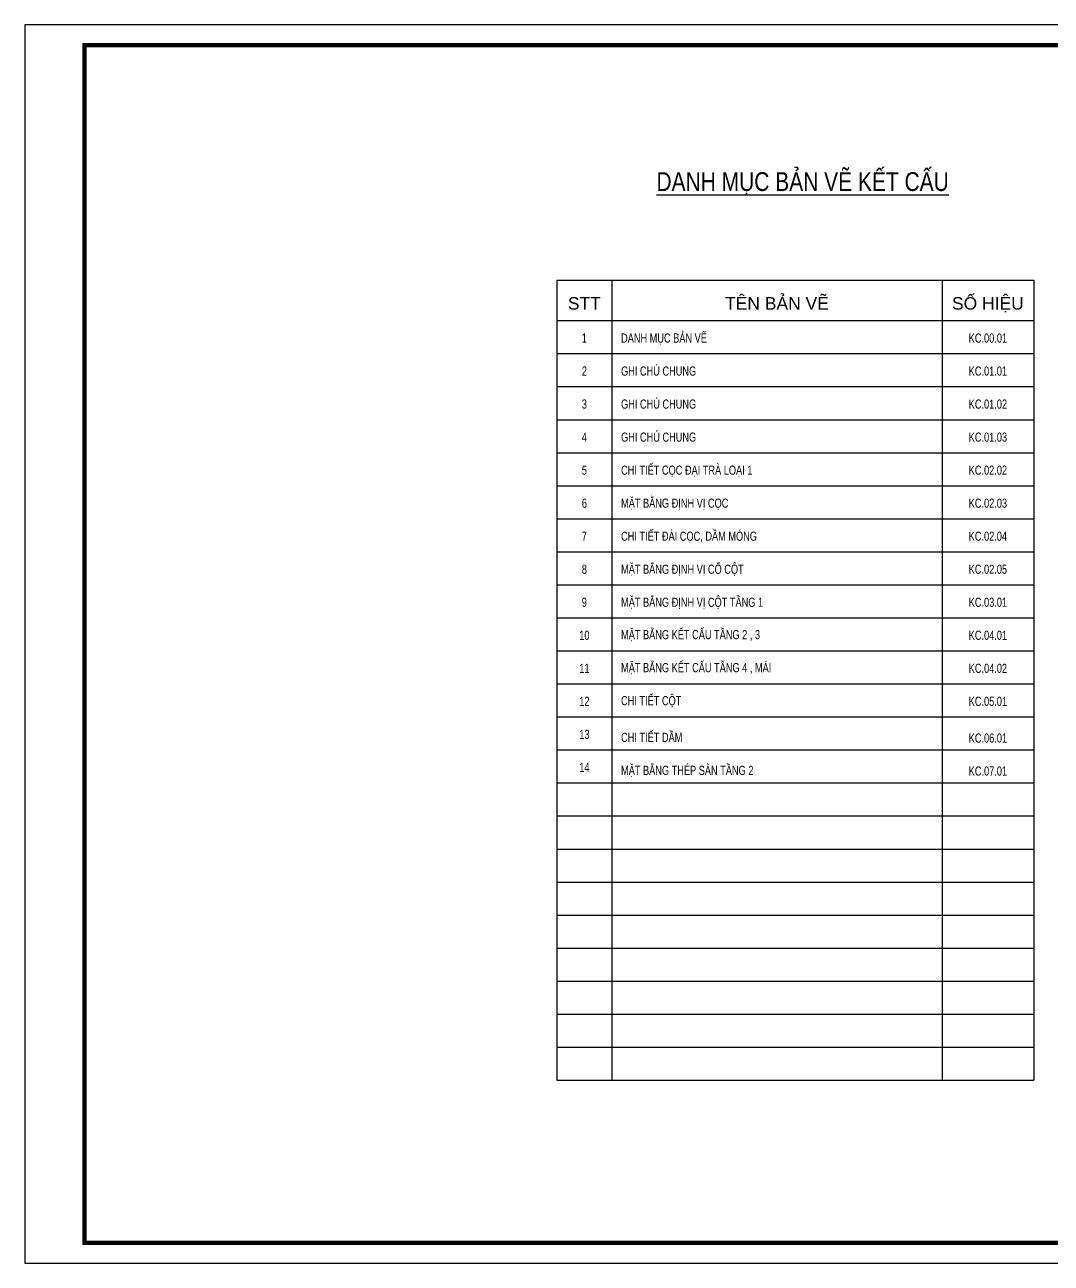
# Model space of a CAD drawing. Header units: millimetres. Extents: x -61033 to -19033, y 94931 to 124631.
# Drawn here: x -61033 to -36408, y 94931 to 124631 of the extents above; entities that cross this region are included whole.
import ezdxf
from ezdxf.enums import TextEntityAlignment as Align

# ---------------------------------------------------------------- set-up
doc = ezdxf.new("R2010")
doc.units = ezdxf.units.MM
doc.header["$MEASUREMENT"] = 0
for name, color, linetype in [('06.TEXT', 2, 'Continuous'), ('KCS_BORDER', 3, 'Continuous'), ('KCS_CHI', 1, 'Continuous'), ('KCS_TEXT', 2, 'Continuous')]:
    doc.layers.add(name, color=color, linetype=linetype)
doc.layers.add('CNC030__', color=41, linetype='Continuous', lineweight=25)
doc.layers.add('Xref khung ten  A3 TKCS$0$A-KY HIEU', color=34, linetype='Continuous', lineweight=20)
doc.styles.add('KCS_BIGTEXT', font='arial.ttf', dxfattribs={"width": 0.75})
doc.styles.add('SMTEXT', font='3t-unicode.shx', dxfattribs={"width": 0.75})
doc.styles.get("Standard").update_dxf_attribs({"font": 'arial.ttf'})

# ---------------------------------------------------------------- blocks, each defined once
blk = doc.blocks.new('Xref khung ten  A3 TKCS')
at = {"layer": 'Defpoints', "color": 125}
blk.add_lwpolyline([(-57730.37, -13938.76), (-57310.37, -13938.76), (-57310.37, -13641.76), (-57730.37, -13641.76)], close=True, dxfattribs=at)
at = {"layer": 'Xref khung ten  A3 TKCS$0$A-KY HIEU', "color": 0, "const_width": 1.02}
blk.add_lwpolyline([(-57716.02, -13933.85), (-57716.02, -13646.66), (-57315.38, -13646.66), (-57315.38, -13933.85)], close=True, dxfattribs=at)

msp = doc.modelspace()

# ---------------------------------------------------------------- linework, layer by layer
at = {"layer": 'KCS_BORDER'}
for p, q in [((-48268, 118504), (-36828, 118504)), ((-48268, 118504), (-48268, 99320)), ((-36828, 118504), (-36828, 99320)), ((-48268, 117536), (-36828, 117536)), ((-48268, 99320), (-36828, 99320))]:
    msp.add_line(p, q, dxfattribs=at)
at = {"layer": 'KCS_CHI'}
for p, q in [((-46948, 118504), (-46948, 99320)), ((-39028, 118504), (-39028, 99320)), ((-48268, 116744), (-36828, 116744)), ((-48268, 115952), (-36828, 115952)), ((-48268, 115160), (-36828, 115160)), ((-48268, 114368), (-36828, 114368)), ((-48268, 113576), (-36828, 113576)), ((-48268, 112784), (-36828, 112784)), ((-48268, 111992), (-36828, 111992)), ((-48268, 111200), (-36828, 111200)), ((-48268, 110408), (-36828, 110408)), ((-48268, 109616), (-36828, 109616)), ((-48268, 108824), (-36828, 108824)), ((-48268, 108032), (-36828, 108032)), ((-48268, 107240), (-36828, 107240)), ((-48268, 106448), (-36828, 106448)), ((-48268, 105656), (-36828, 105656)), ((-48268, 104864), (-36828, 104864)), ((-48268, 104072), (-36828, 104072)), ((-48268, 103280), (-36828, 103280)), ((-48268, 102488), (-36828, 102488)), ((-48268, 101696), (-36828, 101696)), ((-48268, 100904), (-36828, 100904)), ((-48268, 100112), (-36828, 100112))]:
    msp.add_line(p, q, dxfattribs=at)

# ---------------------------------------------------------------- block references
at = {"layer": 'CNC030__', "xscale": 100, "yscale": 100, "zscale": 100}
msp.add_blockref('Xref khung ten  A3 TKCS', (5712004, 1488806), dxfattribs=at)

# ---------------------------------------------------------------- texts
at = {"layer": '06.TEXT', "style": 'SMTEXT', "width": 0.75}
for s, p in [('1', (-47608, 117008)), ('KC.00.01', (-37928, 117008)), ('2', (-47608, 116216)), ('KC.01.01', (-37928, 116216)), ('3', (-47608, 115424)), ('KC.01.02', (-37928, 115424)), ('4', (-47608, 114632)), ('KC.01.03', (-37928, 114632)), ('5', (-47608, 113840)), ('KC.02.02', (-37928, 113840)), ('6', (-47608, 113048)), ('KC.02.03', (-37928, 113048)), ('7', (-47608, 112256)), ('KC.02.04', (-37928, 112256)), ('8', (-47608, 111464)), ('KC.02.05', (-37928, 111464)), ('9', (-47608, 110672)), ('KC.03.01', (-37928, 110672)), ('10', (-47608, 109880)), ('KC.04.01', (-37928, 109880)), ('11', (-47608, 109088)), ('KC.04.02', (-37928, 109088)), ('12', (-47608, 108296)), ('KC.05.01', (-37928, 108296)), ('13', (-47608, 107504)), ('KC.06.01', (-37928, 107416)), ('14', (-47608, 106712)), ('KC.07.01', (-37928, 106624))]:
    msp.add_text(s, height=220, dxfattribs=at).set_placement(p, align=Align.CENTER)
for s, p in [('DANH MỤC BẢN VẼ', (-46728, 117008)), ('GHI CHÚ CHUNG ', (-46728, 116216)), ('GHI CHÚ CHUNG ', (-46728, 115424)), ('GHI CHÚ CHUNG ', (-46728, 114632)), ('CHI TIẾT CỌC ĐẠI TRÀ LOẠI 1', (-46728, 113840)), ('MẶT BẰNG ĐỊNH VỊ CỌC', (-46728, 113048)), ('CHI TIẾT ĐÀI CỌC, DẦM MÓNG', (-46728, 112256)), ('MẶT BẰNG ĐỊNH VỊ CỔ CỘT', (-46728, 111464)), ('MẶT BẰNG ĐỊNH VỊ CỘT TẦNG 1', (-46728, 110672)), ('MẶT BẰNG KẾT CẤU TẦNG 2 , 3', (-46728, 109896)), ('MẶT BẰNG KẾT CẤU TẦNG 4 , MÁI', (-46728, 109104)), ('CHI TIẾT CỘT', (-46728, 108312)), ('CHI TIẾT DẦM', (-46728, 107432)), ('MẶT BẰNG THÉP SÀN TẦNG 2', (-46728, 106640))]:
    msp.add_text(s, height=220, dxfattribs=at).set_placement(p)
at = {"layer": 'KCS_TEXT', "color": 4, "style": 'KCS_BIGTEXT', "width": 0.8}
msp.add_text('%%UDANH MỤC BẢN VẼ KẾT CẤU', height=450, dxfattribs=at).set_placement((-45879, 120645))
at = {"layer": 'KCS_TEXT', "color": 4}
for s, p in [('STT', (-47608, 117800)), ('TÊN BẢN VẼ', (-42988, 117800)), ('SỐ HIỆU', (-37928, 117800))]:
    msp.add_text(s, height=300, dxfattribs=at).set_placement(p, align=Align.CENTER)

doc.saveas('drawing.dxf')
